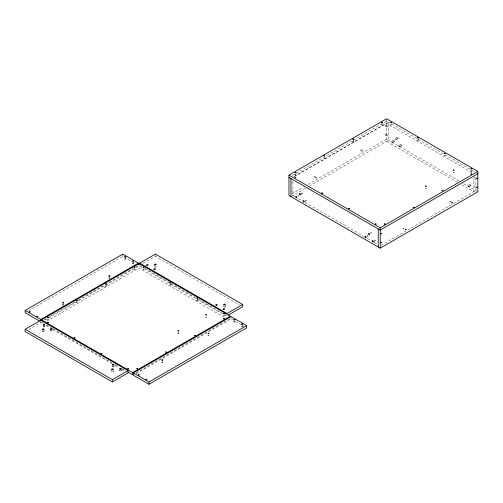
<?xml version="1.0" encoding="UTF-8"?>
<svg xmlns="http://www.w3.org/2000/svg" width="503" height="503" viewBox="0 0 503 503"><rect width="100%" height="100%" fill="white"/><g stroke="black" fill="none" stroke-linecap="round" stroke-linejoin="round"><path stroke-width="0.38" stroke-dasharray="2.52 1.89" d="M63.497 305.239L62.718 304.975L63.617 304.975M105.234 286.213C107.944 285.616 103.675 287.892 105.234 284.685M109.12 278.517L109.447 278.052L109.78 278.517M124.851 258.982C127.831 258.24 122.55 261.082 124.851 256.693M132.566 263.44C135.269 262.843 131.006 265.112 132.566 261.912M170.743 283.415C172.007 285.779 168.549 285.66 169.807 283.415M161.878 362.305C164.858 361.556 159.577 364.405 161.878 360.016M177.855 333.231C180.558 332.634 176.295 334.91 177.855 331.703M196.698 300.467C199.351 299.819 195.239 302.215 196.698 298.939M208.16 335.583C211.141 334.841 205.859 337.683 208.16 333.294M233.945 321.97C236.825 321.178 231.726 324.171 233.945 319.675M241.66 326.422C244.64 325.68 239.359 328.522 241.66 324.133M295.01 174.799C297.719 174.201 293.45 176.478 295.01 173.271M352.754 141.462C355.458 140.859 351.195 143.135 352.754 139.935M417.327 140.186C420.03 139.589 415.767 141.865 417.327 138.658M470.883 171.108C473.587 170.511 469.324 172.787 470.883 169.58M291.715 181.916L292.268 181.765L291.715 182.457M291.715 190.819L292.268 190.675L291.715 191.36M169.825 284.874L170.743 284.943M28.539 310.785L122.782 256.373L135.03 263.446M292.362 175.446L386.606 121.034L475.869 172.573M44.189 319.82L46.898 318.254M49.615 316.689L75.375 301.813M78.091 300.247L104.53 284.981M105.209 284.591L133.006 268.539M135.716 266.974L138.432 265.408M28.552 329.61L40.8 322.542L42.151 323.322M44.849 320.204L47.559 318.638M48.238 318.242L139.092 265.791L143.148 268.13M143.154 263.446L155.402 256.373L239.29 304.812M294.079 176.496L386.386 123.204L472.531 172.931M294.349 176.591L388.593 122.185L388.593 140.249L309.942 185.657M46.565 321.247L138.872 267.954L225.011 317.689M291.69 193.906L303.215 187.254M307.962 184.513L386.606 139.105L459.629 181.262M291.621 196.239L305.874 188.009M395.257 138.306L397.238 137.156M391.617 141.293L393.604 140.148M301.046 194.491L302.366 193.73M396.037 139.652L398.018 138.507M392.397 142.645L394.383 141.5M398.892 145.493L400.872 144.348M304.68 201.684L306.006 200.917M399.671 146.845L401.652 145.7M136.093 372.88L229.657 318.858M136.074 373.654L230.996 318.852L243.924 326.315M468.092 185.45L470.079 184.299M373.886 241.635L375.207 240.874M468.871 186.795L470.858 185.651M380.947 245.439L475.869 190.637L475.869 186.714M385.782 125.253L385.38 126.09L387.436 127.253L387.888 126.85L385.851 125.278L385.38 126.09M385.782 134.163L385.38 134.993L387.436 136.162L387.888 135.76L385.851 134.182L385.38 134.993M314.815 176.408L314.419 177.238L316.469 178.402L316.921 178.005L314.884 176.427L314.488 177.257M387.888 126.473L387.367 127.234M387.832 135.332L387.367 136.137M361.167 149.705C359.438 150.171 362.437 152.503 363.147 151.39C363.342 149.976 361.204 149.347 360.701 150.516M363.147 150.85L362.682 151.661M450.424 201.238C449.016 202.992 451.266 200.295 451.744 202.005M316.871 177.572L316.4 178.383M403.676 228.771C405.544 226.727 401.444 229.28 404.997 229.531M463.691 183.608L477.85 191.781M457.648 182.407L386.606 141.393L386.606 118.746M461.704 184.752L473.883 191.781L473.883 177.641M294.972 196.648L292.941 195.472L292.941 181.332M298.354 198.597L302.416 200.942M305.12 202.502L363.977 236.485M367.36 238.441L371.421 240.786M374.125 242.345L377.508 244.301M139.752 265.408L141.783 266.584M145.166 268.533L170.196 282.988M170.875 283.378L195.227 297.436M198.616 299.392L222.295 313.061M224.998 314.627L226.35 315.406M143.82 268.52L227.633 316.909M41.46 322.159L42.812 322.939M46.188 324.888L52.274 328.402M52.947 328.792L112.427 363.128M115.13 364.694L119.186 367.033M121.889 368.592L125.945 370.937M46.213 325.667L49.596 327.616M52.978 329.572L111.836 363.556M115.218 365.505L118.601 367.46M121.984 369.416L124.687 370.975M475.869 178.068L475.869 185.928M471.814 169.58L471.814 171.108M418.263 138.658L418.263 140.186M353.684 139.935L353.684 141.462M295.946 173.271L295.946 174.799M242.591 324.133L242.591 326.422M234.876 319.675L234.876 321.97M230.996 317.324L230.996 318.852M225.382 305.239L225.382 306.761M223.822 304.472L223.822 306.761M197.635 298.939L197.635 300.467M178.791 331.703L178.791 333.231M162.809 360.016L162.809 362.305M155.402 254.084L155.402 256.373M154.622 264.521L154.622 266.81M133.496 261.145L133.496 263.44M125.788 256.693L125.788 258.982M122.782 254.084L122.782 256.373M121.248 368.793L121.248 371.082A0.78 0.453 0 0 1 120.079 371.472A0.78 0.453 0 0 1 120.079 370.692A0.78 0.453 0 0 1 121.248 371.082M119.689 368.793L119.689 371.082M113.974 364.593L113.974 366.882A0.78 0.453 0 0 1 112.804 367.272A0.78 0.453 0 0 1 112.804 366.492A0.78 0.453 0 0 1 113.974 366.882M113.206 369.24L113.206 371.528A0.78 0.453 0 0 1 112.037 371.918A0.78 0.453 0 0 1 112.037 371.139A0.78 0.453 0 0 1 113.206 371.528M112.414 364.593L112.414 366.882M111.647 369.24L111.647 371.528M109.918 276.034L109.918 278.322M108.981 276.034L108.981 278.322M106.171 284.685L106.171 286.213M63.636 302.756L63.636 305.044M62.699 303.516L62.699 305.044M52.048 328.836L52.048 331.131A0.78 0.453 0 0 1 50.878 331.521A0.78 0.453 0 0 1 50.878 330.741A0.78 0.453 0 0 1 52.048 331.131M50.489 328.836L50.489 331.131M44.773 324.642L44.773 326.931A0.78 0.453 0 0 1 43.604 327.321A0.78 0.453 0 0 1 43.604 326.541A0.78 0.453 0 0 1 44.773 326.931M44 329.283L44 331.578A0.78 0.453 0 0 1 42.83 331.967A0.78 0.453 0 0 1 42.83 331.188A0.78 0.453 0 0 1 44 331.578M43.214 324.642L43.214 326.931M42.441 329.283L42.441 331.578M40.8 320.248L40.8 322.542M297.864 196.088A0.78 0.453 60 0 1 298.248 195.365A0.78 0.453 60 0 1 298.883 196.472A0.78 0.453 60 0 1 298.065 196.44M367.932 235.775A0.78 0.453 60 0 1 367.932 236.674A0.78 0.453 60 0 1 367.152 236.228M367.014 235.857A0.78 0.453 60 0 1 367.209 235.303A0.78 0.453 60 0 1 367.819 235.605M370.793 233.235A0.78 0.453 60 0 1 370.994 232.304A0.78 0.453 60 0 1 371.73 233.379A0.78 0.453 60 0 1 370.906 233.405M474.555 177.301C475.084 178.446 475.41 175.748 474.555 177.301M474.555 186.204C475.084 187.349 475.41 184.658 474.555 186.204M47.508 319.48L48.426 319.55L47.508 319.48M76.381 302.812L77.299 302.881L76.381 302.812M134.125 269.476L135.043 269.545L134.125 269.476M143.16 269.476L144.078 269.545L143.16 269.476M205.639 317.129L206.557 317.198L205.639 317.129M223.382 315.79L224.3 315.859L223.382 315.79M323.894 158.061L324.819 158.131L323.894 158.061M381.639 124.719L382.557 124.788L381.639 124.719M390.674 124.719L391.592 124.788L390.674 124.719M425.387 188.405L426.305 188.474L425.387 188.405M444.231 155.641L445.149 155.71L444.231 155.641M453.153 172.372L454.077 172.441L453.153 172.372M301.429 192.737A0.78 0.453 60 0 0 302.253 193.768A0.78 0.453 60 0 0 302.253 192.662A0.78 0.453 60 0 0 301.429 192.737M305.063 199.93A0.78 0.453 60 0 0 305.893 200.955A0.78 0.453 60 0 0 305.893 199.854A0.78 0.453 60 0 0 305.063 199.93M374.263 239.881A0.78 0.453 60 0 0 375.093 240.912A0.78 0.453 60 0 0 375.093 239.805A0.78 0.453 60 0 0 374.263 239.881M469.915 184.658A0.78 0.453 60 0 0 470.745 185.689A0.78 0.453 60 0 0 470.745 184.582A0.78 0.453 60 0 0 469.915 184.658M467.935 185.802A0.78 0.453 60 0 0 468.758 186.833A0.78 0.453 60 0 0 468.758 185.726A0.78 0.453 60 0 0 467.935 185.802M397.074 137.514A0.78 0.453 60 0 0 397.904 138.545A0.78 0.453 60 0 0 397.904 137.438A0.78 0.453 60 0 0 397.074 137.514M400.715 144.707A0.78 0.453 60 0 0 401.539 145.732A0.78 0.453 60 0 0 401.539 144.631A0.78 0.453 60 0 0 400.715 144.707M393.44 140.507A0.78 0.453 60 0 0 394.264 141.532A0.78 0.453 60 0 0 394.264 140.431A0.78 0.453 60 0 0 393.44 140.507M398.728 145.851A0.78 0.453 60 0 0 399.558 146.876A0.78 0.453 60 0 0 399.558 145.776A0.78 0.453 60 0 0 398.728 145.851M395.094 138.658A0.78 0.453 60 0 0 395.918 139.689A0.78 0.453 60 0 0 395.918 138.589A0.78 0.453 60 0 0 395.094 138.658M391.46 141.651A0.78 0.453 60 0 0 392.283 142.676A0.78 0.453 60 0 0 392.283 141.576A0.78 0.453 60 0 0 391.46 141.651M224.055 307.082A0.78 0.453 0 0 0 225.357 306.88A0.78 0.453 0 0 0 224.401 306.327A0.78 0.453 0 0 0 224.055 307.082M154.849 267.124A0.78 0.453 0 0 0 156.156 266.923A0.78 0.453 0 0 0 155.201 266.376A0.78 0.453 0 0 0 154.849 267.124"/><path stroke-width="0.75" d="M39.435 320.989L25.15 312.74L25.15 310.452L122.782 254.084L138.432 263.119L138.432 264.647M288.974 175.113L386.606 118.746L477.85 171.422L477.85 191.781L380.218 248.149L288.974 195.472L288.974 175.113L380.218 227.79L477.85 171.422M25.15 310.452L40.8 319.487L138.432 263.119M25.15 329.283L40.8 320.248L128.07 370.636L128.07 372.93L112.427 381.966L25.15 331.578L25.15 329.283L112.427 379.671L128.07 370.636M139.752 264.647L139.752 263.119L155.402 254.084L242.672 304.472L242.672 306.761L228.387 315.01M242.672 304.472L227.029 313.507L139.752 263.119M132.698 372.547L230.336 316.18L139.092 263.503L41.46 319.87L132.698 372.547L132.698 374.836L127.969 372.107M477.85 173.717L380.218 230.085L288.974 177.408M133.364 372.93L230.996 316.563L246.64 325.592L246.64 327.887L149.007 384.254L133.364 375.219L133.364 372.93L149.007 381.966L246.64 325.592M380.218 227.79L380.218 248.149M378.231 228.94L378.231 247.004M290.96 178.552L290.96 196.616M149.007 381.966L149.007 384.254M112.427 379.671L112.427 381.966M40.8 319.487L40.8 321.015M380.89 233.669C381.419 234.813 381.746 232.116 380.89 233.669M380.89 242.578C381.419 243.716 381.746 241.025 380.89 242.578M405.575 229.594C406.097 230.732 406.43 228.066 405.575 229.594M451.857 202.879C452.386 204.017 452.713 201.326 451.857 202.879M476.536 178.446C477.07 179.59 477.397 176.893 476.536 178.446M476.536 187.355C477.07 188.493 477.397 185.802 476.536 187.355M29.218 311.847L30.136 311.917L29.218 311.847M36.933 316.299L37.851 316.368L36.977 316.236M47.508 317.192L48.426 317.261L47.508 317.192M47.508 322.41L48.426 322.48L47.508 322.41M62.718 302.687L63.636 302.756L62.718 302.687M76.381 300.524L77.299 300.593L76.381 300.524M74.174 337.802L75.098 337.871L74.174 337.802M105.253 283.855L106.171 283.925L105.253 283.855M109 275.965L109.918 276.034L109 275.965M101.065 353.326L101.983 353.395L101.065 353.326M124.863 256.624L125.788 256.693L124.863 256.624M132.578 261.076L133.496 261.145L132.578 261.076M134.125 267.187L135.043 267.256L134.125 267.187M143.16 267.187L144.078 267.256L143.16 267.187M127.731 368.724L128.649 368.793L127.731 368.724M136.766 368.724L137.684 368.793L136.766 368.724M138.312 374.829L139.23 374.898L138.312 374.829M146.021 379.287L146.945 379.356L146.021 379.287M169.825 282.579L170.743 282.648L169.869 282.516M161.891 359.941L162.809 360.016L161.891 359.941M165.638 352.056L166.556 352.125L165.682 351.987M177.867 330.867L178.791 330.936L177.867 330.867M196.711 298.103L197.635 298.172L196.711 298.103M194.51 335.388L195.428 335.457L194.554 335.319M205.639 314.834L206.557 314.909L205.639 314.834M208.173 333.225L209.091 333.294L208.173 333.225M223.382 313.501L224.3 313.57L223.382 313.501M223.382 318.72L224.3 318.789L223.382 318.72M233.958 319.606L234.876 319.675L233.958 319.606M241.673 324.064L242.591 324.133L241.673 324.064M295.028 172.435L295.946 172.504L295.028 172.435M295.028 177.653L295.946 177.722L295.072 177.59M323.894 155.767L324.819 155.836L323.894 155.767M321.694 193.051L322.612 193.121L321.694 193.051M352.766 139.098L353.684 139.168L352.766 139.098M348.579 208.575L349.497 208.644L348.579 208.575M381.639 122.43L382.557 122.499L381.639 122.43M390.674 122.43L391.592 122.499L390.674 122.43M375.244 223.967L376.169 224.036L375.244 223.967M384.286 223.967L385.204 224.036L384.286 223.967M417.339 137.828L418.263 137.897L417.339 137.828M413.152 207.299L414.076 207.368L413.152 207.299M425.387 186.116L426.305 186.185L425.387 186.116M444.231 153.352L445.149 153.421L444.231 153.352M442.024 190.631L442.942 190.7L442.024 190.631M453.153 170.083L454.077 170.152L453.153 170.083M470.896 168.744L471.814 168.819L470.896 168.744M470.896 173.963L471.814 174.032L470.946 173.9M295.808 196.874A0.78 0.453 60 0 0 296.632 197.899A0.78 0.453 60 0 0 296.632 196.799A0.78 0.453 60 0 0 295.808 196.874M299.442 193.881A0.78 0.453 60 0 0 300.272 194.913A0.78 0.453 60 0 0 300.272 193.812A0.78 0.453 60 0 0 299.442 193.881M303.083 201.074A0.78 0.453 60 0 0 303.906 202.099A0.78 0.453 60 0 0 303.906 200.999A0.78 0.453 60 0 0 303.083 201.074M368.649 233.838A0.78 0.453 60 0 0 369.472 234.863A0.78 0.453 60 0 0 369.472 233.763A0.78 0.453 60 0 0 368.649 233.838M365.008 236.825A0.78 0.453 60 0 0 365.838 237.856A0.78 0.453 60 0 0 365.838 236.756A0.78 0.453 60 0 0 365.008 236.825M372.283 241.025A0.78 0.453 60 0 0 373.107 242.056A0.78 0.453 60 0 0 373.107 240.95A0.78 0.453 60 0 0 372.283 241.025M43.604 325.032A0.78 0.453 0 0 0 44.773 324.642A0.78 0.453 0 0 0 43.604 324.253A0.78 0.453 0 0 0 43.604 325.032M42.83 329.672A0.78 0.453 0 0 0 44 329.283A0.78 0.453 0 0 0 42.83 328.893A0.78 0.453 0 0 0 42.83 329.672M50.878 329.226A0.78 0.453 0 0 0 52.048 328.836A0.78 0.453 0 0 0 50.878 328.453A0.78 0.453 0 0 0 50.878 329.226M112.804 364.983A0.78 0.453 0 0 0 113.974 364.593A0.78 0.453 0 0 0 112.804 364.203A0.78 0.453 0 0 0 112.804 364.983M112.037 369.63A0.78 0.453 0 0 0 113.206 369.24A0.78 0.453 0 0 0 112.037 368.85A0.78 0.453 0 0 0 112.037 369.63M120.079 369.183A0.78 0.453 0 0 0 121.248 368.793A0.78 0.453 0 0 0 120.079 368.403A0.78 0.453 0 0 0 120.079 369.183M223.282 309.433A0.78 0.453 0 0 0 224.583 309.232A0.78 0.453 0 0 0 223.628 308.685A0.78 0.453 0 0 0 223.282 309.433M224.055 304.793A0.78 0.453 0 0 0 225.357 304.592A0.78 0.453 0 0 0 224.401 304.038A0.78 0.453 0 0 0 224.055 304.793M216.007 305.233A0.78 0.453 0 0 0 217.315 305.032A0.78 0.453 0 0 0 216.359 304.485A0.78 0.453 0 0 0 216.007 305.233M154.081 269.482A0.78 0.453 0 0 0 155.383 269.281A0.78 0.453 0 0 0 154.427 268.728A0.78 0.453 0 0 0 154.081 269.482M154.849 264.836A0.78 0.453 0 0 0 156.156 264.635A0.78 0.453 0 0 0 155.201 264.081A0.78 0.453 0 0 0 154.849 264.836M146.807 265.282A0.78 0.453 0 0 0 148.108 265.081A0.78 0.453 0 0 0 147.153 264.528A0.78 0.453 0 0 0 146.807 265.282"/></g></svg>
